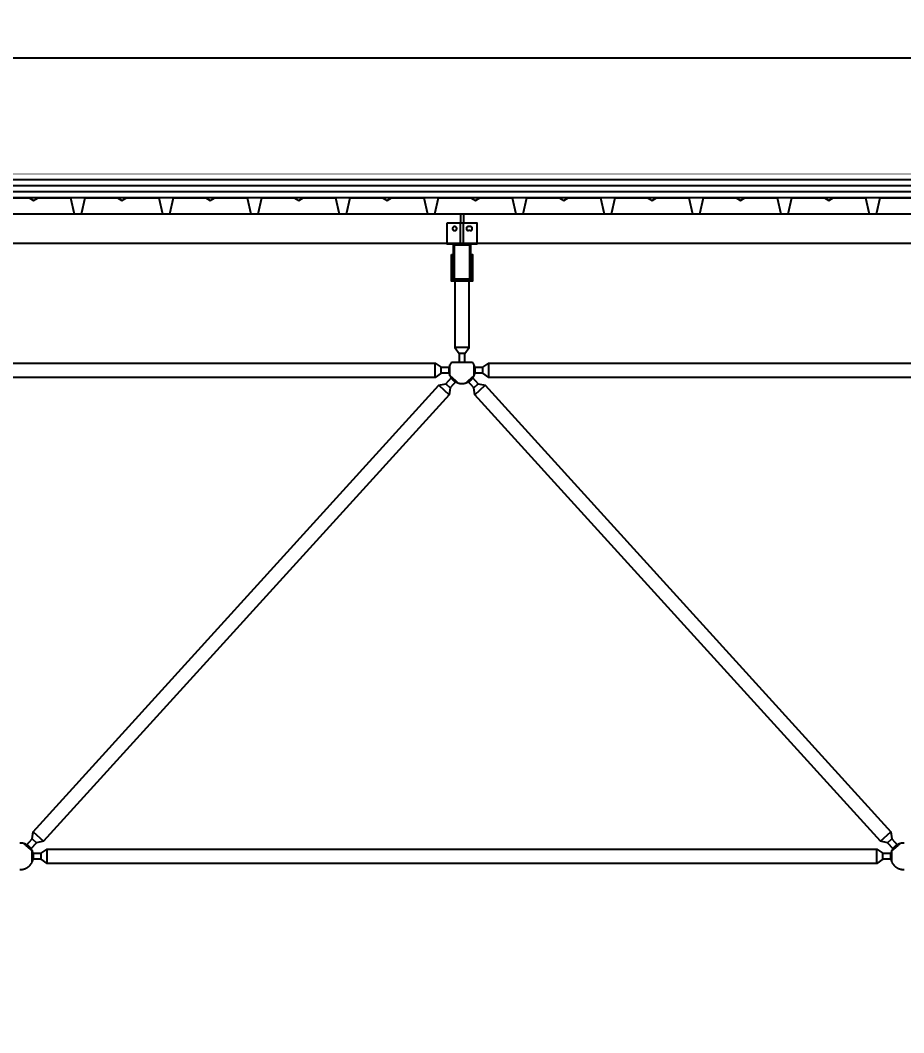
# Model space of a CAD drawing. Header units: centimetres. Extents: x 77182 to 116086, y 20619 to 33555.
# Drawn here: x 94364.7 to 94664.7, y 22503.5 to 22847.2 of the extents above; entities that cross this region are included whole.
import ezdxf

# ---------------------------------------------------------------- set-up
doc = ezdxf.new("R2010")
doc.units = ezdxf.units.CM
doc.header["$LTSCALE"] = 100
doc.linetypes.add('HIDDEN', pattern=[9.525, 6.35, -3.175])
for name, color, linetype in [('A-ANNO-DIMS', 187, 'Continuous'), ('A-ELEV-02', 253, 'Continuous'), ('A-ELEV-04', 250, 'Continuous'), ('A-WALL-INSL', 249, 'Continuous'), ('A-WALL-SNWPNL', 200, 'Continuous'), ('S-STEL', 3, 'Continuous')]:
    doc.layers.add(name, color=color, linetype=linetype)
doc.styles.add('Fields_100', font='act_simplex.shx', dxfattribs={"width": 0.8, "height": 20})
doc.linetypes.add('BATTING', pattern='A,0.00254,-2.54,[134,ltypeshp.shx,S=2.54,R=0,X=-2.54,Y=0],-5.08,[134,ltypeshp.shx,S=2.54,R=180,X=2.54,Y=0],-2.54', length=10.16254)
doc.dimstyles.new('FIELDS_100', dxfattribs={"dimscale": 0, "dimtxt": 20, "dimasz": 5, "dimexe": 5, "dimexo": 5, "dimgap": 5, "dimtad": 0, "dimdec": 0, "dimzin": 0, "dimdsep": 46, "dimtxsty": 'Fields_100', "dimblk": 'DOT', "dimcen": 0.09, "dimclrt": 50, "dimadec": 0, "dimazin": 0, "dimtfac": 1, "dimtdec": 0, "dimtix": 1, "dimtofl": 0, "dimtmove": 1, "dimatfit": 3, "dimfxl": 5, "dimfxlon": 1, "dimtolj": 1, "dimtzin": 0, "dimarcsym": 0})

# ---------------------------------------------------------------- blocks, each defined once
blk = doc.blocks.new('_Dot')
at = {"color": 0, "linetype": 'ByBlock', "lineweight": -2}
blk.add_line((-0.5, 0), (-1, 0), dxfattribs=at)
at = {"color": 0, "linetype": 'ByBlock', "const_width": 0.5}
blk.add_lwpolyline([(-0.25, 0, 1), (0.25, 0, 1)], format="xyb", close=True, dxfattribs=at)
blk = doc.blocks.new('*D12')
at = {"layer": 'A-ANNO-DIMS', "color": 0, "lineweight": -2, "transparency": 16777216}
for p, q in [((94064.7, 23343.48), (94064.7, 23353.48)), ((95864.7, 23343.48), (95864.7, 23353.48)), ((94069.7, 23348.48), (94933.03, 23348.48)), ((95859.7, 23348.48), (94996.36, 23348.48))]:
    blk.add_line(p, q, dxfattribs=at)
at = {"layer": 'DEFPOINTS', "color": 0, "transparency": 16777216}
for p in [(95864.7, 23348.48), (94064.7, 22503.48), (95864.7, 22503.48)]:
    blk.add_point(p, dxfattribs=at)
at = {"layer": 'A-ANNO-DIMS', "color": 0, "lineweight": -2, "transparency": 16777216, "xscale": 5, "yscale": 5, "zscale": 5, "rotation": 180}
blk.add_blockref('_Dot', (94064.7, 23348.48), dxfattribs=at)
at = {"layer": 'A-ANNO-DIMS', "color": 0, "lineweight": -2, "transparency": 16777216, "xscale": 5, "yscale": 5, "zscale": 5}
blk.add_blockref('_Dot', (95864.7, 23348.48), dxfattribs=at)
at = {"layer": 'A-ANNO-DIMS', "color": 50, "transparency": 16777216, "insert": (94964.7, 23348.48), "char_height": 20, "attachment_point": 5, "style": 'Fields_100'}
blk.add_mtext('\\A1;1800', dxfattribs=at)

msp = doc.modelspace()

# ---------------------------------------------------------------- linework, layer by layer
at = {"layer": 'A-ELEV-02'}
for points in [[(94012.2, 22781.49), (103009.7, 22781.49)], [(94514.2, 22781.49), (94514.2, 22778.49)], [(94515.2, 22781.49), (94515.2, 22778.49)], [(94516.9, 22777.19), (94516.88, 22777.19), (94516.87, 22777.19), (94516.85, 22777.18), (94516.83, 22777.18), (94516.82, 22777.18), (94516.8, 22777.18), (94516.79, 22777.18), (94516.77, 22777.17), (94516.75, 22777.17), (94516.74, 22777.17), (94516.72, 22777.16), (94516.7, 22777.16), (94516.69, 22777.15), (94516.67, 22777.15), (94516.66, 22777.14), (94516.64, 22777.14), (94516.62, 22777.13), (94516.61, 22777.12), (94516.59, 22777.12), (94516.58, 22777.11), (94516.56, 22777.1), (94516.54, 22777.09), (94516.53, 22777.08), (94516.51, 22777.07), (94516.5, 22777.06), (94516.48, 22777.05), (94516.47, 22777.04), (94516.46, 22777.03), (94516.44, 22777.02), (94516.43, 22777.01), (94516.42, 22776.99), (94516.4, 22776.98), (94516.39, 22776.97), (94516.38, 22776.96), (94516.37, 22776.94), (94516.35, 22776.93), (94516.34, 22776.91), (94516.33, 22776.9), (94516.32, 22776.88), (94516.31, 22776.87), (94516.3, 22776.85), (94516.29, 22776.84), (94516.28, 22776.82), (94516.28, 22776.81), (94516.27, 22776.79), (94516.26, 22776.78), (94516.25, 22776.76), (94516.25, 22776.74), (94516.24, 22776.73), (94516.23, 22776.71), (94516.23, 22776.7), (94516.22, 22776.68), (94516.22, 22776.66), (94516.22, 22776.65), (94516.21, 22776.63), (94516.21, 22776.61), (94516.21, 22776.6), (94516.2, 22776.58), (94516.2, 22776.57), (94516.2, 22776.55), (94516.2, 22776.53), (94516.2, 22776.52), (94516.2, 22776.5), (94516.2, 22776.49), (94516.2, 22776.47), (94516.2, 22776.46), (94516.2, 22776.44), (94516.2, 22776.42), (94516.2, 22776.41), (94516.2, 22776.39), (94516.21, 22776.38), (94516.21, 22776.36), (94516.21, 22776.34), (94516.22, 22776.33), (94516.22, 22776.31), (94516.22, 22776.29), (94516.23, 22776.28), (94516.23, 22776.26), (94516.24, 22776.25), (94516.25, 22776.23), (94516.25, 22776.21), (94516.26, 22776.2), (94516.27, 22776.18), (94516.28, 22776.16), (94516.28, 22776.15), (94516.29, 22776.13), (94516.3, 22776.12), (94516.31, 22776.1), (94516.32, 22776.09), (94516.33, 22776.07), (94516.34, 22776.06), (94516.35, 22776.05), (94516.37, 22776.03), (94516.38, 22776.02), (94516.39, 22776), (94516.4, 22775.99), (94516.42, 22775.98), (94516.43, 22775.97), (94516.44, 22775.95), (94516.46, 22775.94), (94516.47, 22775.93), (94516.48, 22775.92), (94516.5, 22775.91), (94516.51, 22775.9), (94516.53, 22775.89), (94516.54, 22775.88), (94516.56, 22775.87), (94516.58, 22775.86), (94516.59, 22775.86), (94516.61, 22775.85), (94516.62, 22775.84), (94516.64, 22775.84), (94516.66, 22775.83), (94516.67, 22775.82), (94516.69, 22775.82), (94516.7, 22775.81), (94516.72, 22775.81), (94516.74, 22775.81), (94516.75, 22775.8), (94516.77, 22775.8), (94516.79, 22775.8), (94516.8, 22775.79), (94516.82, 22775.79), (94516.83, 22775.79), (94516.85, 22775.79), (94516.87, 22775.79), (94516.88, 22775.79), (94516.9, 22775.79)], [(94517.5, 22777.19), (94516.9, 22777.19)], [(94517.5, 22775.79), (94517.51, 22775.79), (94517.53, 22775.79), (94517.54, 22775.79), (94517.56, 22775.79), (94517.58, 22775.79), (94517.59, 22775.79), (94517.61, 22775.8), (94517.62, 22775.8), (94517.64, 22775.8), (94517.66, 22775.81), (94517.67, 22775.81), (94517.69, 22775.81), (94517.71, 22775.82), (94517.72, 22775.82), (94517.74, 22775.83), (94517.76, 22775.84), (94517.77, 22775.84), (94517.79, 22775.85), (94517.8, 22775.86), (94517.82, 22775.86), (94517.83, 22775.87), (94517.85, 22775.88), (94517.87, 22775.89), (94517.88, 22775.9), (94517.9, 22775.91), (94517.91, 22775.92), (94517.92, 22775.93), (94517.94, 22775.94), (94517.95, 22775.95), (94517.97, 22775.97), (94517.98, 22775.98), (94517.99, 22775.99), (94518.01, 22776), (94518.02, 22776.02), (94518.03, 22776.03), (94518.04, 22776.05), (94518.05, 22776.06), (94518.06, 22776.07), (94518.07, 22776.09), (94518.08, 22776.1), (94518.09, 22776.12), (94518.1, 22776.13), (94518.11, 22776.15), (94518.12, 22776.16), (94518.13, 22776.18), (94518.13, 22776.2), (94518.14, 22776.21), (94518.15, 22776.23), (94518.15, 22776.25), (94518.16, 22776.26), (94518.17, 22776.28), (94518.17, 22776.29), (94518.17, 22776.31), (94518.18, 22776.33), (94518.18, 22776.34), (94518.19, 22776.36), (94518.19, 22776.38), (94518.19, 22776.39), (94518.19, 22776.41), (94518.19, 22776.42), (94518.2, 22776.44), (94518.2, 22776.46), (94518.2, 22776.47), (94518.2, 22776.49), (94518.2, 22776.5), (94518.2, 22776.52), (94518.2, 22776.53), (94518.19, 22776.55), (94518.19, 22776.57), (94518.19, 22776.58), (94518.19, 22776.6), (94518.19, 22776.61), (94518.18, 22776.63), (94518.18, 22776.65), (94518.17, 22776.66), (94518.17, 22776.68), (94518.17, 22776.7), (94518.16, 22776.71), (94518.15, 22776.73), (94518.15, 22776.74), (94518.14, 22776.76), (94518.13, 22776.78), (94518.13, 22776.79), (94518.12, 22776.81), (94518.11, 22776.82), (94518.1, 22776.84), (94518.09, 22776.85), (94518.08, 22776.87), (94518.07, 22776.88), (94518.06, 22776.9), (94518.05, 22776.91), (94518.04, 22776.93), (94518.03, 22776.94), (94518.02, 22776.96), (94518.01, 22776.97), (94517.99, 22776.98), (94517.98, 22776.99), (94517.97, 22777.01), (94517.95, 22777.02), (94517.94, 22777.03), (94517.92, 22777.04), (94517.91, 22777.05), (94517.9, 22777.06), (94517.88, 22777.07), (94517.87, 22777.08), (94517.85, 22777.09), (94517.83, 22777.1), (94517.82, 22777.11), (94517.8, 22777.12), (94517.79, 22777.12), (94517.77, 22777.13), (94517.76, 22777.14), (94517.74, 22777.14), (94517.72, 22777.15), (94517.71, 22777.15), (94517.69, 22777.16), (94517.67, 22777.16), (94517.66, 22777.17), (94517.64, 22777.17), (94517.62, 22777.17), (94517.61, 22777.18), (94517.59, 22777.18), (94517.58, 22777.18), (94517.56, 22777.18), (94517.54, 22777.18), (94517.53, 22777.19), (94517.51, 22777.19), (94517.5, 22777.19)], [(94517.5, 22775.79), (94516.9, 22775.79)], [(94012.2, 22771.49), (103009.7, 22771.49)], [(94509.7, 22771.49), (94519.7, 22771.49)], [(94511.1, 22765.89), (94511.6, 22765.89)], [(94511.1, 22764.49), (94511.6, 22764.49)], [(94517.8, 22765.89), (94518.3, 22765.89)], [(94517.8, 22764.49), (94518.3, 22764.49)], [(94512.28, 22758.69), (94512.28, 22736.09), (94513.7, 22734.09), (94513.7, 22731.09)], [(94515.7, 22731.09), (94515.7, 22734.09), (94517.11, 22736.09), (94517.11, 22758.69)], [(94517.11, 22736.09), (94512.28, 22736.09)], [(94515.7, 22734.09), (94513.7, 22734.09)], [(94218.8, 22729.39), (94221.8, 22729.39), (94223.8, 22730.8), (94505.6, 22730.8), (94507.6, 22729.39), (94510.6, 22729.39)], [(94505.6, 22725.97), (94505.6, 22730.8)], [(94507.6, 22727.39), (94507.6, 22729.39)], [(94511.1, 22731.09), (94511.01, 22730.97), (94510.93, 22730.84), (94510.85, 22730.71), (94510.77, 22730.58), (94510.7, 22730.45), (94510.63, 22730.31), (94510.56, 22730.17), (94510.51, 22730.02), (94510.45, 22729.88), (94510.43, 22729.8), (94510.4, 22729.73), (94510.38, 22729.65), (94510.36, 22729.57), (94510.34, 22729.5), (94510.32, 22729.42), (94510.3, 22729.34), (94510.28, 22729.26), (94510.27, 22729.19), (94510.26, 22729.11), (94510.24, 22729.03), (94510.23, 22728.95), (94510.22, 22728.87), (94510.22, 22728.79), (94510.21, 22728.71), (94510.2, 22728.63), (94510.2, 22728.55), (94510.2, 22728.47), (94510.2, 22728.39), (94510.2, 22728.31), (94510.2, 22728.23), (94510.2, 22728.15), (94510.21, 22728.07), (94510.21, 22727.99), (94510.22, 22727.92), (94510.23, 22727.84), (94510.24, 22727.76), (94510.25, 22727.68), (94510.28, 22727.53), (94510.31, 22727.37), (94510.35, 22727.22), (94510.39, 22727.07), (94510.44, 22726.93), (94510.49, 22726.79), (94510.55, 22726.65), (94510.61, 22726.51), (94510.67, 22726.37), (94510.74, 22726.24), (94510.81, 22726.11), (94510.89, 22725.98), (94510.98, 22725.86), (94511.07, 22725.73), (94511.16, 22725.61), (94511.26, 22725.49), (94511.36, 22725.37), (94511.47, 22725.25), (94511.52, 22725.2), (94511.58, 22725.14), (94511.64, 22725.09), (94511.69, 22725.04), (94511.75, 22724.98), (94511.81, 22724.93), (94511.88, 22724.88), (94511.94, 22724.83), (94512, 22724.78), (94512.07, 22724.74), (94512.13, 22724.69), (94512.2, 22724.65), (94512.26, 22724.6), (94512.33, 22724.56), (94512.4, 22724.52), (94512.47, 22724.48), (94512.54, 22724.44), (94512.61, 22724.4), (94512.68, 22724.36), (94512.75, 22724.33), (94512.82, 22724.3), (94512.9, 22724.26), (94512.97, 22724.23), (94513.04, 22724.2), (94513.12, 22724.17), (94513.19, 22724.15), (94513.27, 22724.12), (94513.34, 22724.1), (94513.49, 22724.05), (94513.64, 22724.01), (94513.79, 22723.98), (94513.95, 22723.95), (94514.1, 22723.93), (94514.25, 22723.91), (94514.4, 22723.9), (94514.55, 22723.89), (94514.7, 22723.89), (94514.85, 22723.89), (94515, 22723.9), (94515.15, 22723.91), (94515.3, 22723.93), (94515.45, 22723.95), (94515.6, 22723.98), (94515.75, 22724.01), (94515.9, 22724.05), (94516.05, 22724.1), (94516.13, 22724.12), (94516.2, 22724.15), (94516.28, 22724.17), (94516.35, 22724.2), (94516.43, 22724.23), (94516.5, 22724.26), (94516.57, 22724.3), (94516.64, 22724.33), (94516.71, 22724.36), (94516.79, 22724.4), (94516.86, 22724.44), (94516.93, 22724.48), (94516.99, 22724.52), (94517.06, 22724.56), (94517.13, 22724.6), (94517.2, 22724.65), (94517.26, 22724.69), (94517.33, 22724.74), (94517.39, 22724.78), (94517.46, 22724.83), (94517.52, 22724.88), (94517.58, 22724.93), (94517.64, 22724.98), (94517.7, 22725.04), (94517.76, 22725.09), (94517.82, 22725.14), (94517.87, 22725.2), (94517.93, 22725.25), (94518.04, 22725.37), (94518.14, 22725.49), (94518.24, 22725.61), (94518.33, 22725.73), (94518.42, 22725.86), (94518.5, 22725.98), (94518.58, 22726.11), (94518.65, 22726.24), (94518.72, 22726.37), (94518.79, 22726.51), (94518.85, 22726.65), (94518.9, 22726.79), (94518.95, 22726.93), (94519, 22727.07), (94519.04, 22727.22), (94519.08, 22727.37), (94519.11, 22727.53), (94519.14, 22727.68), (94519.15, 22727.76), (94519.16, 22727.84), (94519.17, 22727.92), (94519.18, 22727.99), (94519.19, 22728.07), (94519.19, 22728.15), (94519.19, 22728.23), (94519.2, 22728.31), (94519.2, 22728.39), (94519.2, 22728.47), (94519.19, 22728.55), (94519.19, 22728.63), (94519.19, 22728.71), (94519.18, 22728.79), (94519.17, 22728.87), (94519.16, 22728.95), (94519.15, 22729.03), (94519.14, 22729.11), (94519.13, 22729.19), (94519.11, 22729.26), (94519.09, 22729.34), (94519.08, 22729.42), (94519.06, 22729.5), (94519.04, 22729.57), (94519.02, 22729.65), (94518.99, 22729.73), (94518.97, 22729.8), (94518.94, 22729.88), (94518.89, 22730.02), (94518.83, 22730.17), (94518.77, 22730.31), (94518.7, 22730.45), (94518.63, 22730.58), (94518.55, 22730.71), (94518.47, 22730.84), (94518.38, 22730.97), (94518.3, 22731.09)], [(94510.6, 22726.53), (94510.6, 22730.24)], [(94511.1, 22731.09), (94518.3, 22731.09)], [(94518.8, 22729.39), (94521.8, 22729.39), (94523.8, 22730.8), (94805.6, 22730.8), (94807.6, 22729.39), (94810.6, 22729.39)], [(94518.8, 22726.53), (94518.8, 22730.24)], [(94521.8, 22727.39), (94521.8, 22729.39)], [(94523.8, 22725.97), (94523.8, 22730.8)], [(94510.6, 22727.39), (94507.6, 22727.39), (94505.6, 22725.97), (94223.8, 22725.97), (94221.8, 22727.39), (94218.8, 22727.39)], [(94510.57, 22726.6), (94513.31, 22724.11)], [(94516.08, 22724.11), (94518.83, 22726.6)], [(94810.6, 22727.39), (94807.6, 22727.39), (94805.6, 22725.97), (94523.8, 22725.97), (94521.8, 22727.39), (94518.8, 22727.39)], [(94506.79, 22723.28), (94510.36, 22720.03)], [(94509.18, 22723.81), (94510.66, 22722.46)], [(94518.73, 22722.46), (94520.21, 22723.81)], [(94519.03, 22720.03), (94522.61, 22723.28)], [(94369.03, 22571.74), (94372.61, 22568.5)], [(94656.79, 22568.5), (94660.36, 22571.74)], [(94364.6, 22558.89), (94364.7, 22558.89), (94364.8, 22558.89), (94364.9, 22558.89), (94365, 22558.9), (94365.1, 22558.9), (94365.2, 22558.92), (94365.31, 22558.93), (94365.41, 22558.94), (94365.52, 22558.96), (94365.62, 22558.98), (94365.73, 22559.01), (94365.83, 22559.03), (94365.94, 22559.06), (94366.04, 22559.09), (94366.15, 22559.13), (94366.25, 22559.16), (94366.35, 22559.2), (94366.46, 22559.25), (94366.56, 22559.29), (94366.66, 22559.34), (94366.76, 22559.39), (94366.86, 22559.44), (94366.96, 22559.5), (94367.06, 22559.56), (94367.16, 22559.62), (94367.26, 22559.68), (94367.35, 22559.75), (94367.44, 22559.82), (94367.53, 22559.89), (94367.62, 22559.97), (94367.71, 22560.04), (94367.8, 22560.12), (94367.88, 22560.2), (94367.96, 22560.29), (94368.04, 22560.37), (94368.12, 22560.46), (94368.19, 22560.55), (94368.26, 22560.64), (94368.33, 22560.73), (94368.4, 22560.83), (94368.46, 22560.92), (94368.53, 22561.02), (94368.58, 22561.12), (94368.64, 22561.22), (94368.69, 22561.32), (94368.75, 22561.42), (94368.79, 22561.52), (94368.84, 22561.63), (94368.88, 22561.73), (94368.92, 22561.83), (94368.96, 22561.94), (94368.99, 22562.04), (94369.02, 22562.15), (94369.05, 22562.25), (94369.08, 22562.36), (94369.1, 22562.46), (94369.12, 22562.57), (94369.14, 22562.67), (94369.16, 22562.78), (94369.17, 22562.88), (94369.18, 22562.98), (94369.19, 22563.08), (94369.19, 22563.19), (94369.2, 22563.29), (94369.2, 22563.39), (94369.2, 22563.49), (94369.19, 22563.59), (94369.19, 22563.69), (94369.18, 22563.79), (94369.17, 22563.89), (94369.16, 22564), (94369.14, 22564.1), (94369.12, 22564.21), (94369.1, 22564.31), (94369.08, 22564.41), (94369.05, 22564.52), (94369.02, 22564.62), (94368.99, 22564.73), (94368.96, 22564.83), (94368.92, 22564.94), (94368.88, 22565.04), (94368.84, 22565.15), (94368.79, 22565.25), (94368.75, 22565.35), (94368.69, 22565.45), (94368.64, 22565.55), (94368.58, 22565.65), (94368.53, 22565.75), (94368.46, 22565.85), (94368.4, 22565.94), (94368.33, 22566.04), (94368.26, 22566.13), (94368.19, 22566.22), (94368.12, 22566.31), (94368.04, 22566.4), (94367.96, 22566.49), (94367.88, 22566.57), (94367.8, 22566.65), (94367.71, 22566.73), (94367.62, 22566.81), (94367.53, 22566.88), (94367.44, 22566.95), (94367.35, 22567.02), (94367.26, 22567.09), (94367.16, 22567.15), (94367.06, 22567.21), (94366.96, 22567.27), (94366.86, 22567.33), (94366.76, 22567.38), (94366.66, 22567.43), (94366.56, 22567.48), (94366.46, 22567.53), (94366.35, 22567.57), (94366.25, 22567.61), (94366.15, 22567.65), (94366.04, 22567.68), (94365.94, 22567.71), (94365.83, 22567.74), (94365.73, 22567.77), (94365.62, 22567.79), (94365.52, 22567.81), (94365.41, 22567.83), (94365.31, 22567.84), (94365.2, 22567.86), (94365.1, 22567.87), (94365, 22567.88), (94364.9, 22567.88), (94364.8, 22567.89), (94364.7, 22567.89), (94364.6, 22567.89)], [(94366.08, 22567.67), (94368.83, 22565.17)], [(94368.73, 22569.31), (94370.21, 22567.97)], [(94659.18, 22567.97), (94660.66, 22569.31)], [(94664.8, 22567.89), (94664.7, 22567.89), (94664.6, 22567.89), (94664.5, 22567.88), (94664.4, 22567.88), (94664.29, 22567.87), (94664.19, 22567.86), (94664.09, 22567.84), (94663.98, 22567.83), (94663.88, 22567.81), (94663.77, 22567.79), (94663.67, 22567.77), (94663.56, 22567.74), (94663.46, 22567.71), (94663.35, 22567.68), (94663.25, 22567.65), (94663.15, 22567.61), (94663.04, 22567.57), (94662.94, 22567.53), (94662.83, 22567.48), (94662.73, 22567.43), (94662.63, 22567.38), (94662.53, 22567.33), (94662.43, 22567.27), (94662.33, 22567.21), (94662.24, 22567.15), (94662.14, 22567.09), (94662.04, 22567.02), (94661.95, 22566.95), (94661.86, 22566.88), (94661.77, 22566.81), (94661.68, 22566.73), (94661.6, 22566.65), (94661.52, 22566.57), (94661.43, 22566.49), (94661.36, 22566.4), (94661.28, 22566.31), (94661.2, 22566.22), (94661.13, 22566.13), (94661.06, 22566.04), (94661, 22565.94), (94660.93, 22565.85), (94660.87, 22565.75), (94660.81, 22565.65), (94660.75, 22565.55), (94660.7, 22565.45), (94660.65, 22565.35), (94660.6, 22565.25), (94660.56, 22565.15), (94660.51, 22565.04), (94660.47, 22564.94), (94660.44, 22564.83), (94660.4, 22564.73), (94660.37, 22564.62), (94660.34, 22564.52), (94660.32, 22564.41), (94660.29, 22564.31), (94660.27, 22564.21), (94660.25, 22564.1), (94660.24, 22564), (94660.23, 22563.89), (94660.22, 22563.79), (94660.21, 22563.69), (94660.2, 22563.59), (94660.2, 22563.49), (94660.2, 22563.39), (94660.2, 22563.29), (94660.2, 22563.19), (94660.21, 22563.08), (94660.22, 22562.98), (94660.23, 22562.88), (94660.24, 22562.78), (94660.25, 22562.67), (94660.27, 22562.57), (94660.29, 22562.46), (94660.32, 22562.36), (94660.34, 22562.25), (94660.37, 22562.15), (94660.4, 22562.04), (94660.44, 22561.94), (94660.47, 22561.83), (94660.51, 22561.73), (94660.56, 22561.63), (94660.6, 22561.52), (94660.65, 22561.42), (94660.7, 22561.32), (94660.75, 22561.22), (94660.81, 22561.12), (94660.87, 22561.02), (94660.93, 22560.92), (94661, 22560.83), (94661.06, 22560.73), (94661.13, 22560.64), (94661.2, 22560.55), (94661.28, 22560.46), (94661.36, 22560.37), (94661.43, 22560.29), (94661.52, 22560.2), (94661.6, 22560.12), (94661.68, 22560.04), (94661.77, 22559.97), (94661.86, 22559.89), (94661.95, 22559.82), (94662.04, 22559.75), (94662.14, 22559.68), (94662.24, 22559.62), (94662.33, 22559.56), (94662.43, 22559.5), (94662.53, 22559.44), (94662.63, 22559.39), (94662.73, 22559.34), (94662.83, 22559.29), (94662.94, 22559.25), (94663.04, 22559.2), (94663.15, 22559.16), (94663.25, 22559.13), (94663.35, 22559.09), (94663.46, 22559.06), (94663.56, 22559.03), (94663.67, 22559.01), (94663.77, 22558.98), (94663.88, 22558.96), (94663.98, 22558.94), (94664.09, 22558.93), (94664.19, 22558.92), (94664.29, 22558.9), (94664.4, 22558.9), (94664.5, 22558.89), (94664.6, 22558.89), (94664.7, 22558.89), (94664.8, 22558.89)], [(94660.57, 22565.17), (94663.31, 22567.67)], [(94368.8, 22564.39), (94371.8, 22564.39), (94373.8, 22565.8), (94655.6, 22565.8), (94657.6, 22564.39), (94660.6, 22564.39)], [(94368.8, 22561.53), (94368.8, 22565.24)], [(94371.8, 22562.39), (94371.8, 22564.39)], [(94373.8, 22560.97), (94373.8, 22565.8)], [(94655.6, 22560.97), (94655.6, 22565.8)], [(94657.6, 22562.39), (94657.6, 22564.39)], [(94660.6, 22561.53), (94660.6, 22565.24)], [(94660.6, 22562.39), (94657.6, 22562.39), (94655.6, 22560.97), (94373.8, 22560.97), (94371.8, 22562.39), (94368.8, 22562.39)]]:
    msp.add_lwpolyline(points, dxfattribs=at)
for points in [[(94509.7, 22778.49), (94519.7, 22778.49), (94519.7, 22771.19), (94509.7, 22771.19)], [(94512.9, 22776.49), (94512.9, 22776.5), (94512.9, 22776.52), (94512.9, 22776.53), (94512.89, 22776.55), (94512.89, 22776.57), (94512.89, 22776.58), (94512.89, 22776.6), (94512.89, 22776.61), (94512.88, 22776.63), (94512.88, 22776.65), (94512.87, 22776.66), (94512.87, 22776.68), (94512.87, 22776.7), (94512.86, 22776.71), (94512.85, 22776.73), (94512.85, 22776.74), (94512.84, 22776.76), (94512.83, 22776.78), (94512.83, 22776.79), (94512.82, 22776.81), (94512.81, 22776.82), (94512.8, 22776.84), (94512.79, 22776.85), (94512.78, 22776.87), (94512.77, 22776.88), (94512.76, 22776.9), (94512.75, 22776.91), (94512.74, 22776.93), (94512.73, 22776.94), (94512.72, 22776.96), (94512.71, 22776.97), (94512.69, 22776.98), (94512.68, 22776.99), (94512.67, 22777.01), (94512.65, 22777.02), (94512.64, 22777.03), (94512.62, 22777.04), (94512.61, 22777.05), (94512.6, 22777.06), (94512.58, 22777.07), (94512.57, 22777.08), (94512.55, 22777.09), (94512.53, 22777.1), (94512.52, 22777.11), (94512.5, 22777.12), (94512.49, 22777.12), (94512.47, 22777.13), (94512.46, 22777.14), (94512.44, 22777.14), (94512.42, 22777.15), (94512.41, 22777.15), (94512.39, 22777.16), (94512.37, 22777.16), (94512.36, 22777.17), (94512.34, 22777.17), (94512.32, 22777.17), (94512.31, 22777.18), (94512.29, 22777.18), (94512.28, 22777.18), (94512.26, 22777.18), (94512.24, 22777.18), (94512.23, 22777.19), (94512.21, 22777.19), (94512.2, 22777.19), (94512.18, 22777.19), (94512.17, 22777.19), (94512.15, 22777.18), (94512.13, 22777.18), (94512.12, 22777.18), (94512.1, 22777.18), (94512.09, 22777.18), (94512.07, 22777.17), (94512.05, 22777.17), (94512.04, 22777.17), (94512.02, 22777.16), (94512, 22777.16), (94511.99, 22777.15), (94511.97, 22777.15), (94511.96, 22777.14), (94511.94, 22777.14), (94511.92, 22777.13), (94511.91, 22777.12), (94511.89, 22777.12), (94511.88, 22777.11), (94511.86, 22777.1), (94511.84, 22777.09), (94511.83, 22777.08), (94511.81, 22777.07), (94511.8, 22777.06), (94511.78, 22777.05), (94511.77, 22777.04), (94511.76, 22777.03), (94511.74, 22777.02), (94511.73, 22777.01), (94511.72, 22776.99), (94511.7, 22776.98), (94511.69, 22776.97), (94511.68, 22776.96), (94511.67, 22776.94), (94511.65, 22776.93), (94511.64, 22776.91), (94511.63, 22776.9), (94511.62, 22776.88), (94511.61, 22776.87), (94511.6, 22776.85), (94511.59, 22776.84), (94511.58, 22776.82), (94511.58, 22776.81), (94511.57, 22776.79), (94511.56, 22776.78), (94511.55, 22776.76), (94511.55, 22776.74), (94511.54, 22776.73), (94511.53, 22776.71), (94511.53, 22776.7), (94511.52, 22776.68), (94511.52, 22776.66), (94511.52, 22776.65), (94511.51, 22776.63), (94511.51, 22776.61), (94511.51, 22776.6), (94511.5, 22776.58), (94511.5, 22776.57), (94511.5, 22776.55), (94511.5, 22776.53), (94511.5, 22776.52), (94511.5, 22776.5), (94511.5, 22776.49), (94511.5, 22776.47), (94511.5, 22776.46), (94511.5, 22776.44), (94511.5, 22776.42), (94511.5, 22776.41), (94511.5, 22776.39), (94511.51, 22776.38), (94511.51, 22776.36), (94511.51, 22776.34), (94511.52, 22776.33), (94511.52, 22776.31), (94511.52, 22776.29), (94511.53, 22776.28), (94511.53, 22776.26), (94511.54, 22776.25), (94511.55, 22776.23), (94511.55, 22776.21), (94511.56, 22776.2), (94511.57, 22776.18), (94511.58, 22776.16), (94511.58, 22776.15), (94511.59, 22776.13), (94511.6, 22776.12), (94511.61, 22776.1), (94511.62, 22776.09), (94511.63, 22776.07), (94511.64, 22776.06), (94511.65, 22776.05), (94511.67, 22776.03), (94511.68, 22776.02), (94511.69, 22776), (94511.7, 22775.99), (94511.72, 22775.98), (94511.73, 22775.97), (94511.74, 22775.95), (94511.76, 22775.94), (94511.77, 22775.93), (94511.78, 22775.92), (94511.8, 22775.91), (94511.81, 22775.9), (94511.83, 22775.89), (94511.84, 22775.88), (94511.86, 22775.87), (94511.88, 22775.86), (94511.89, 22775.86), (94511.91, 22775.85), (94511.92, 22775.84), (94511.94, 22775.84), (94511.96, 22775.83), (94511.97, 22775.82), (94511.99, 22775.82), (94512, 22775.81), (94512.02, 22775.81), (94512.04, 22775.81), (94512.05, 22775.8), (94512.07, 22775.8), (94512.09, 22775.8), (94512.1, 22775.79), (94512.12, 22775.79), (94512.13, 22775.79), (94512.15, 22775.79), (94512.17, 22775.79), (94512.18, 22775.79), (94512.2, 22775.79), (94512.21, 22775.79), (94512.23, 22775.79), (94512.24, 22775.79), (94512.26, 22775.79), (94512.28, 22775.79), (94512.29, 22775.79), (94512.31, 22775.8), (94512.32, 22775.8), (94512.34, 22775.8), (94512.36, 22775.81), (94512.37, 22775.81), (94512.39, 22775.81), (94512.41, 22775.82), (94512.42, 22775.82), (94512.44, 22775.83), (94512.46, 22775.84), (94512.47, 22775.84), (94512.49, 22775.85), (94512.5, 22775.86), (94512.52, 22775.86), (94512.53, 22775.87), (94512.55, 22775.88), (94512.57, 22775.89), (94512.58, 22775.9), (94512.6, 22775.91), (94512.61, 22775.92), (94512.62, 22775.93), (94512.64, 22775.94), (94512.65, 22775.95), (94512.67, 22775.97), (94512.68, 22775.98), (94512.69, 22775.99), (94512.71, 22776), (94512.72, 22776.02), (94512.73, 22776.03), (94512.74, 22776.05), (94512.75, 22776.06), (94512.76, 22776.07), (94512.77, 22776.09), (94512.78, 22776.1), (94512.79, 22776.12), (94512.8, 22776.13), (94512.81, 22776.15), (94512.82, 22776.16), (94512.83, 22776.18), (94512.83, 22776.2), (94512.84, 22776.21), (94512.85, 22776.23), (94512.85, 22776.25), (94512.86, 22776.26), (94512.87, 22776.28), (94512.87, 22776.29), (94512.87, 22776.31), (94512.88, 22776.33), (94512.88, 22776.34), (94512.89, 22776.36), (94512.89, 22776.38), (94512.89, 22776.39), (94512.89, 22776.41), (94512.89, 22776.42), (94512.9, 22776.44), (94512.9, 22776.46), (94512.9, 22776.47)], [(94511.1, 22767.69), (94511.6, 22767.69), (94511.6, 22759.19), (94517.8, 22759.19), (94517.8, 22767.69), (94518.3, 22767.69), (94518.3, 22758.69), (94511.1, 22758.69)], [(94366.72, 22567.09), (94368.73, 22569.31), (94369.03, 22571.74), (94506.79, 22723.28), (94509.18, 22723.81), (94511.2, 22726.03), (94512.68, 22724.68), (94510.66, 22722.46), (94510.36, 22720.03), (94372.61, 22568.5), (94370.21, 22567.97), (94368.2, 22565.75)], [(94661.2, 22565.75), (94659.18, 22567.97), (94656.79, 22568.5), (94519.03, 22720.03), (94518.73, 22722.46), (94516.72, 22724.68), (94518.2, 22726.03), (94520.21, 22723.81), (94522.61, 22723.28), (94660.36, 22571.74), (94660.66, 22569.31), (94662.68, 22567.09)]]:
    msp.add_lwpolyline(points, close=True, dxfattribs=at)
at = {"layer": 'A-ELEV-02', "linetype": 'HIDDEN', "ltscale": 0.1}
for points in [[(94514.2, 22771.49), (94514.2, 22778.49)], [(94515.2, 22771.49), (94515.2, 22778.49)]]:
    msp.add_lwpolyline(points, dxfattribs=at)
at = {"layer": 'A-ELEV-04'}
msp.add_line((94028.29, 22834.5), (112086.65, 22834.5), dxfattribs=at)
at = {"layer": 'A-WALL-INSL', "ltscale": 0.002, "const_width": 0.2}
msp.add_lwpolyline([(112094.7, 22794.99), (94022.2, 22794.99)], dxfattribs=at)
at = {"layer": 'A-WALL-INSL', "linetype": 'BATTING', "ltscale": 0.002}
for points in [[(112094.7, 22792.99), (94022.2, 22792.99)], [(112094.7, 22788.99), (94022.2, 22788.99)]]:
    msp.add_lwpolyline(points, dxfattribs=at)
at = {"layer": 'A-WALL-INSL', "ltscale": 0.002}
for points in [[(112094.7, 22790.99), (94022.2, 22790.99)], [(112094.7, 22786.99), (94022.2, 22786.99)]]:
    msp.add_lwpolyline(points, dxfattribs=at)
at = {"layer": 'A-WALL-SNWPNL', "ltscale": 100}
for points in [[(94356.74, 22786.99), (94367.74, 22786.99), (94369.24, 22785.99), (94370.74, 22786.99), (94381.74, 22786.99), (94382.99, 22781.49), (94385.49, 22781.49), (94385.93, 22783.44)], [(94382.54, 22783.44), (94382.99, 22781.49), (94385.49, 22781.49), (94386.74, 22786.99), (94397.74, 22786.99), (94399.24, 22785.99), (94400.74, 22786.99), (94411.74, 22786.99), (94412.99, 22781.49), (94415.49, 22781.49), (94416.74, 22786.99), (94427.74, 22786.99), (94429.24, 22785.99), (94430.74, 22786.99), (94441.74, 22786.99), (94442.99, 22781.49), (94445.49, 22781.49), (94446.74, 22786.99), (94457.74, 22786.99), (94459.24, 22785.99), (94460.74, 22786.99), (94471.74, 22786.99), (94472.99, 22781.49), (94475.49, 22781.49), (94475.93, 22783.44)], [(94472.54, 22783.44), (94472.99, 22781.49), (94475.49, 22781.49), (94476.74, 22786.99), (94487.74, 22786.99), (94489.24, 22785.99), (94490.74, 22786.99), (94501.74, 22786.99), (94502.99, 22781.49), (94505.49, 22781.49), (94506.74, 22786.99), (94517.74, 22786.99), (94519.24, 22785.99), (94520.74, 22786.99), (94531.74, 22786.99), (94532.99, 22781.49), (94535.49, 22781.49), (94536.74, 22786.99), (94547.74, 22786.99), (94549.24, 22785.99), (94550.74, 22786.99), (94561.74, 22786.99), (94562.99, 22781.49), (94565.49, 22781.49), (94565.93, 22783.44)], [(94562.54, 22783.44), (94562.99, 22781.49), (94565.49, 22781.49), (94566.74, 22786.99), (94577.74, 22786.99), (94579.24, 22785.99), (94580.74, 22786.99), (94591.74, 22786.99), (94592.99, 22781.49), (94595.49, 22781.49), (94596.74, 22786.99), (94607.74, 22786.99), (94609.24, 22785.99), (94610.74, 22786.99), (94621.74, 22786.99), (94622.99, 22781.49), (94625.49, 22781.49), (94626.74, 22786.99), (94637.74, 22786.99), (94639.24, 22785.99), (94640.74, 22786.99), (94651.74, 22786.99), (94652.99, 22781.49), (94655.49, 22781.49), (94655.93, 22783.44)], [(94652.54, 22783.44), (94652.99, 22781.49), (94655.49, 22781.49), (94656.74, 22786.99), (94667.74, 22786.99)]]:
    msp.add_lwpolyline(points, dxfattribs=at)
at = {"layer": 'S-STEL'}
msp.add_lwpolyline([(94517.7, 22759.19), (94517.7, 22771.19), (94511.7, 22771.19), (94511.7, 22759.19)], dxfattribs=at)
msp.add_lwpolyline([(94517.4, 22770.89), (94512, 22770.89), (94512, 22759.49), (94517.4, 22759.49)], close=True, dxfattribs=at)

# ---------------------------------------------------------------- dimensions: what is measured, and where the dimension line sits
at = {"layer": 'A-ANNO-DIMS'}
dim = msp.add_linear_dim(base=(95864.7, 23348.48), p1=(94064.7, 22503.48), p2=(95864.7, 22503.48), dimstyle='FIELDS_100', override={"dimscale": 1}, dxfattribs=at)
dim.commit()
dim.dimension.update_dxf_attribs({"geometry": '*D12', "text_midpoint": (94964.7, 23348.48)})

doc.saveas('drawing.dxf')
